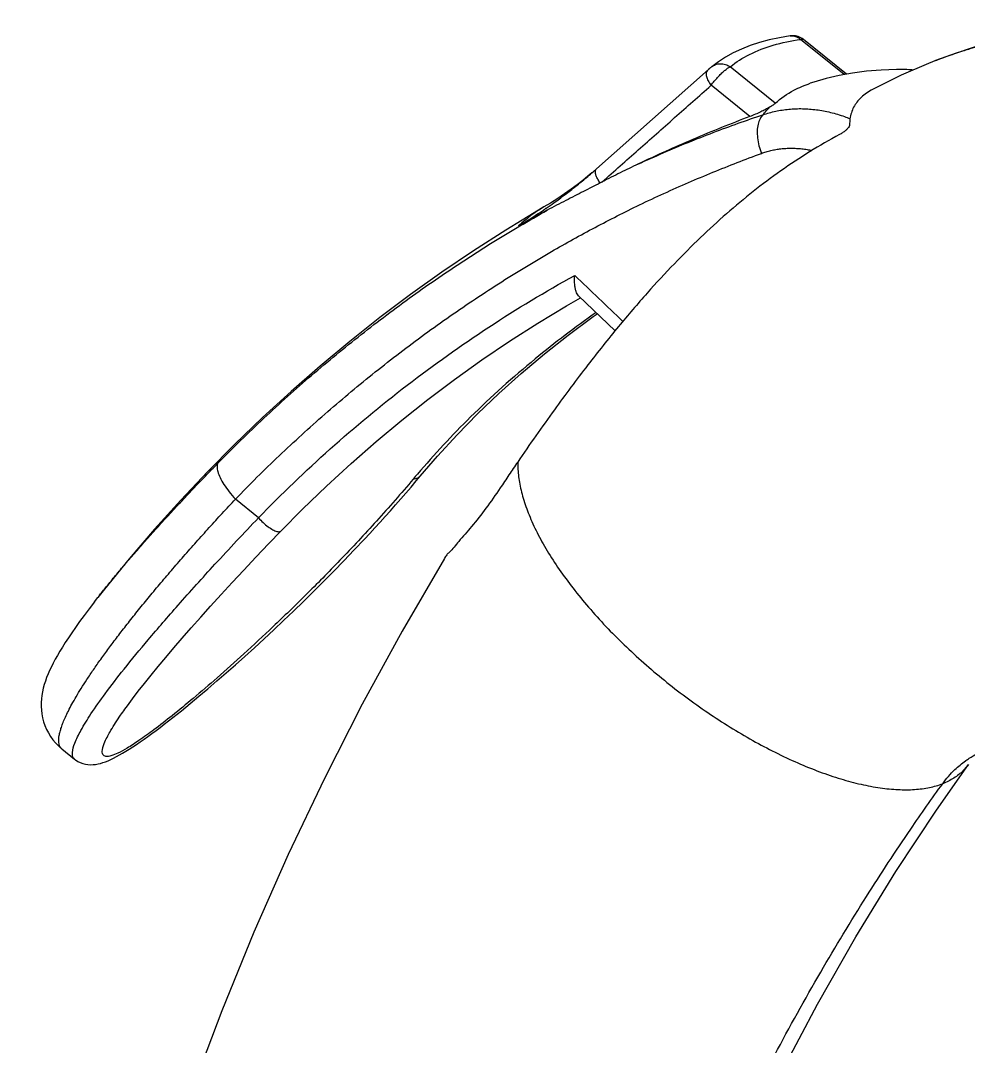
# Model space of a CAD drawing. Extents: x 3703 to 4123, y 991 to 1288.
# Drawn here: x 4012.89 to 4054.28, y 1143.98 to 1188.77 of the extents above; entities that cross this region are included whole.
import ezdxf

# ---------------------------------------------------------------- set-up
doc = ezdxf.new("R2010")
doc.units = 0
doc.header["$LTSCALE"] = 7
doc.header["$MEASUREMENT"] = 0
doc.layers.get('0').update_dxf_attribs({"color": 2, "linetype": 'CONTINUOUS'})

msp = doc.modelspace()

# ---------------------------------------------------------------- linework, layer by layer
at = {"color": 7, "linetype": 'Continuous'}
for p, q in [((4046.496, 1188.093), (4046.497, 1188.093)), ((4048.844, 1186.402), (4046.944, 1187.938)), ((4048.951, 1186.421), (4047.079, 1187.936)), ((4053.487, 1187.259), (4052.84, 1187.018)), ((4052.84, 1187.018), (4052.875, 1187.031)), ((4042.93, 1186.629), (4038.035, 1182.294)), ((4042.977, 1186.67), (4042.93, 1186.629)), ((4043.004, 1186.694), (4042.977, 1186.67)), ((4045.842, 1185.151), (4043.87, 1186.746)), ((4051.351, 1186.627), (4051.348, 1186.627)), ((4044.725, 1184.573), (4043.038, 1185.937)), ((4035.741, 1180.627), (4035.503, 1180.487)), ((4036.719, 1176.308), (4037.336, 1176.663)), ((4037.25, 1176.745), (4038.845, 1175.222)), ((4029.938, 1168.401), (4030.162, 1168.665)), ((4030.162, 1168.665), (4030.332, 1168.868)), ((4023.274, 1167.056), (4022.267, 1167.87)), ((4027.457, 1165.652), (4027.907, 1166.13)), ((4027.008, 1165.183), (4027.457, 1165.652)), ((4026.562, 1164.725), (4027.008, 1165.183)), ((4026.118, 1164.276), (4026.562, 1164.725)), ((4025.677, 1163.836), (4026.118, 1164.276)), ((4025.239, 1163.405), (4025.677, 1163.836)), ((4016.118, 1163.394), (4016.258, 1163.574)), ((4024.804, 1162.983), (4025.239, 1163.405)), ((4024.372, 1162.57), (4024.804, 1162.983)), ((4023.944, 1162.166), (4024.372, 1162.57)), ((4023.519, 1161.771), (4023.944, 1162.166)), ((4022.683, 1161.009), (4023.099, 1161.385)), ((4023.099, 1161.385), (4023.519, 1161.771)), ((4022.272, 1160.641), (4022.683, 1161.009)), ((4021.866, 1160.283), (4022.272, 1160.641)), ((4021.465, 1159.934), (4021.866, 1160.283)), ((4020.677, 1159.265), (4021.069, 1159.595)), ((4021.069, 1159.595), (4021.465, 1159.934)), ((4017.442, 1158.703), (4017.451, 1158.715)), ((4014.688, 1156.974), (4015.244, 1156.524)), ((4052.874, 1154.298), (4054.274, 1156.289)), ((4054.275, 1156.291), (4054.274, 1156.289))]:
    msp.add_line(p, q, dxfattribs=at)
for points in [[(4071.57, 1187.599), (4070.473, 1187.847), (4069.053, 1188.13), (4067.646, 1188.365), (4066.246, 1188.549), (4064.856, 1188.679), (4063.484, 1188.752), (4062.131, 1188.766), (4060.798, 1188.72), (4059.493, 1188.614), (4058.216, 1188.45), (4056.971, 1188.229), (4055.766, 1187.954), (4054.606, 1187.629), (4053.487, 1187.259)], [(4046.496, 1188.093), (4046.027, 1188.017), (4045.578, 1187.921), (4045.152, 1187.807), (4044.746, 1187.673), (4044.362, 1187.521), (4044.001, 1187.352), (4043.666, 1187.166), (4043.354, 1186.963), (4043.065, 1186.745)], [(4046.962, 1188.013), (4046.904, 1188.041), (4046.844, 1188.063), (4046.784, 1188.08), (4046.724, 1188.092), (4046.665, 1188.099), (4046.607, 1188.101), (4046.551, 1188.099), (4046.497, 1188.093)], [(4047.079, 1187.935), (4047.02, 1187.979), (4046.962, 1188.013)], [(4052.875, 1187.031), (4052.532, 1186.896), (4051.33, 1186.374), (4050.09, 1185.758)], [(4043.066, 1186.746), (4043.058, 1186.74), (4043.049, 1186.732), (4043.039, 1186.723), (4043.028, 1186.714), (4043.004, 1186.694)], [(4049.214, 1186.469), (4048.631, 1186.363), (4048.065, 1186.231), (4047.52, 1186.073), (4047.368, 1186.024)], [(4051.348, 1186.627), (4051.134, 1186.625), (4050.457, 1186.601), (4049.819, 1186.548), (4049.214, 1186.469)], [(4051.856, 1186.602), (4051.686, 1186.617), (4051.351, 1186.627)], [(4037.83, 1182.115), (4037.663, 1181.972), (4037.435, 1181.786), (4037.189, 1181.595), (4036.925, 1181.399), (4036.642, 1181.199), (4036.341, 1180.998), (4036.021, 1180.795), (4035.741, 1180.627)], [(4035.503, 1180.487), (4034.076, 1179.619), (4032.669, 1178.716), (4031.283, 1177.778), (4029.919, 1176.805), (4028.578, 1175.797), (4027.26, 1174.756), (4025.966, 1173.681), (4024.697, 1172.574), (4023.453, 1171.434), (4022.235, 1170.263)], [(4024.255, 1166.479), (4025.202, 1167.436), (4026.247, 1168.445), (4027.318, 1169.429), (4028.413, 1170.387), (4029.532, 1171.319), (4030.675, 1172.224), (4031.84, 1173.1), (4033.028, 1173.948), (4034.238, 1174.766), (4035.468, 1175.553), (4036.719, 1176.308)], [(4030.332, 1168.868), (4031.094, 1169.753), (4031.949, 1170.683), (4032.843, 1171.595), (4033.776, 1172.487), (4034.747, 1173.358), (4035.757, 1174.208), (4036.803, 1175.036), (4037.887, 1175.841), (4038.066, 1175.966)], [(4022.235, 1170.263), (4021.044, 1169.06), (4019.879, 1167.827), (4018.743, 1166.564), (4017.635, 1165.271), (4016.556, 1163.949), (4016.258, 1163.574)], [(4027.907, 1166.13), (4028.133, 1166.372), (4028.359, 1166.617), (4028.585, 1166.865), (4028.811, 1167.115), (4029.037, 1167.368), (4029.263, 1167.623), (4029.488, 1167.88), (4029.714, 1168.139), (4029.938, 1168.401)], [(4017.443, 1158.704), (4017.553, 1158.856), (4017.779, 1159.161), (4018.027, 1159.486), (4018.296, 1159.828), (4018.587, 1160.189), (4018.897, 1160.567), (4019.228, 1160.962), (4019.578, 1161.374), (4019.949, 1161.804), (4020.341, 1162.251), (4020.753, 1162.716), (4021.188, 1163.2), (4021.646, 1163.704), (4022.127, 1164.228), (4022.633, 1164.773), (4023.167, 1165.341), (4023.727, 1165.93), (4024.255, 1166.479)], [(4031.403, 1165.28), (4029.548, 1162.103), (4027.809, 1158.918), (4026.155, 1155.676), (4024.575, 1152.354), (4023.077, 1148.962), (4021.676, 1145.532), (4020.372, 1142.066), (4019.172, 1138.581), (4018.08, 1135.094), (4017.091, 1131.592), (4016.209, 1128.09), (4015.434, 1124.599), (4014.762, 1121.101), (4014.194, 1117.601), (4013.729, 1114.111), (4013.366, 1110.619), (4013.105, 1107.13), (4012.946, 1103.653), (4012.887, 1100.18), (4012.928, 1096.713), (4013.07, 1093.259), (4013.25, 1090.566)], [(4016.118, 1163.394), (4015.878, 1163.082), (4015.66, 1162.792), (4015.465, 1162.525), (4015.287, 1162.275), (4015.124, 1162.04), (4014.976, 1161.821), (4014.84, 1161.614), (4014.716, 1161.417), (4014.602, 1161.231), (4014.498, 1161.052), (4014.402, 1160.881), (4014.314, 1160.716), (4014.233, 1160.555), (4014.158, 1160.397), (4014.09, 1160.242), (4014.028, 1160.087), (4013.972, 1159.932), (4013.923, 1159.775), (4013.88, 1159.619), (4013.846, 1159.464), (4013.819, 1159.307), (4013.8, 1159.149), (4013.791, 1158.989), (4013.79, 1158.827), (4013.799, 1158.662), (4013.82, 1158.493), (4013.853, 1158.322), (4013.897, 1158.153), (4013.954, 1157.987), (4014.024, 1157.823), (4014.105, 1157.665), (4014.197, 1157.513), (4014.301, 1157.369), (4014.415, 1157.232), (4014.539, 1157.105), (4014.672, 1156.987), (4014.688, 1156.974)], [(4015.244, 1156.524), (4015.294, 1156.486), (4015.393, 1156.423), (4015.497, 1156.372), (4015.607, 1156.331), (4015.718, 1156.303), (4015.83, 1156.286), (4015.943, 1156.28), (4016.054, 1156.283), (4016.162, 1156.294), (4016.27, 1156.313), (4016.377, 1156.338), (4016.487, 1156.371), (4016.598, 1156.41), (4016.712, 1156.455), (4016.83, 1156.507), (4016.952, 1156.566), (4017.078, 1156.631), (4017.209, 1156.703), (4017.346, 1156.781), (4017.488, 1156.867), (4017.636, 1156.959), (4017.789, 1157.058), (4017.947, 1157.163), (4018.11, 1157.274), (4018.278, 1157.391), (4018.449, 1157.514), (4018.624, 1157.641), (4018.802, 1157.773), (4018.982, 1157.908), (4019.164, 1158.047), (4019.349, 1158.19), (4019.534, 1158.335), (4019.721, 1158.484), (4019.91, 1158.635), (4020.1, 1158.788), (4020.291, 1158.945), (4020.677, 1159.265)], [(4034.881, 1091.363), (4034.77, 1094.295), (4034.751, 1097.524), (4034.839, 1100.766), (4035.035, 1104.009), (4035.341, 1107.253), (4035.757, 1110.508), (4036.283, 1113.761), (4036.919, 1117.01), (4037.669, 1120.271), (4038.534, 1123.531), (4039.51, 1126.78), (4040.605, 1130.037), (4041.818, 1133.286), (4043.139, 1136.504), (4044.567, 1139.687), (4046.084, 1142.796), (4047.68, 1145.819), (4049.361, 1148.77), (4051.107, 1151.618), (4052.874, 1154.298)]]:
    msp.add_lwpolyline(points, dxfattribs=at)
for points, start_tangent, end_tangent in [([(4053.841, 1187.379), (4054.349, 1187.541), (4056.4, 1188.06), (4058.482, 1188.377), (4060.603, 1188.505), (4064.987, 1188.242), (4067.264, 1187.877), (4069.607, 1187.371)], (0.948701, 0.316175), (0.97228, -0.233818)), ([(4043.87, 1186.746), (4044.714, 1187.287), (4045.743, 1187.686), (4046.944, 1187.938)], (0.77512, 0.631814), (0.990538, 0.137239)), ([(4046.497, 1188.093), (4046.578, 1188.097), (4046.771, 1188.054), (4046.944, 1187.938)], (0.990697, 0.136087), (0.730854, -0.682533)), ([(4046.944, 1187.938), (4047.036, 1187.952), (4047.076, 1187.936)], (0.950494, 0.310742), (0.82455, -0.56579)), ([(4047.076, 1187.936), (4047.079, 1187.935)], (0.82455, -0.56579), (0.802732, -0.59634)), ([(4052.925, 1187.051), (4053.67, 1187.321)], (0.933593, 0.358335), (0.946018, 0.324114)), ([(4053.67, 1187.321), (4053.841, 1187.379)], (0.946018, 0.324114), (0.948701, 0.316175)), ([(4043.066, 1186.746), (4043.229, 1186.84), (4043.442, 1186.881), (4043.663, 1186.849), (4043.87, 1186.746)], (0.776101, 0.630608), (0.817118, -0.576471)), ([(4052.875, 1187.031), (4052.925, 1187.051)], (0.932705, 0.360641), (0.933593, 0.358335)), ([(4042.866, 1186.573), (4042.819, 1186.476), (4042.833, 1186.324), (4042.909, 1186.137), (4043.038, 1185.937)], (-0.746167, -0.665759), (0.604442, -0.796649)), ([(4043.038, 1185.937), (4043.173, 1186.111), (4043.322, 1186.283), (4043.476, 1186.442), (4043.624, 1186.577), (4043.758, 1186.681), (4043.87, 1186.746)], (0.588973, 0.808152), (0.909942, 0.414736)), ([(4051.856, 1186.602), (4051.742, 1186.612), (4051.438, 1186.626), (4051.351, 1186.627)], (-0.995484, 0.094934), (-1, 0.000162)), ([(4045.842, 1185.151), (4046.652, 1185.72), (4047.368, 1186.024)], (0.730656, 0.682746), (0.948038, 0.318159)), ([(4038.281, 1181.722), (4039.859, 1183.122), (4041.444, 1184.525), (4043.038, 1185.937)], (0.748588, 0.663035), (0.748598, 0.663025)), ([(4050.09, 1185.758), (4049.825, 1185.597), (4049.592, 1185.409), (4049.404, 1185.203), (4049.261, 1184.978), (4049.161, 1184.737), (4049.102, 1184.481), (4049.085, 1184.212)], (-0.883609, -0.468226), (0.01306, -0.999915)), ([(4045.842, 1185.151), (4045.744, 1185.076), (4045.594, 1184.982)], (-0.730656, -0.682746), (-0.861907, -0.507066)), ([(4039.846, 1182.496), (4040.945, 1182.986), (4042.042, 1183.447), (4043.134, 1183.878), (4044.221, 1184.279), (4045.303, 1184.65)], (0.908717, 0.417412), (0.949419, 0.314013)), ([(4045.594, 1184.982), (4045.413, 1184.881), (4045.206, 1184.778), (4044.972, 1184.672), (4044.725, 1184.573)], (-0.861883, -0.507107), (-0.935511, -0.353298)), ([(4045.303, 1184.65), (4045.174, 1184.477), (4045.089, 1184.242), (4045.052, 1183.957), (4045.066, 1183.638), (4045.128, 1183.302), (4045.237, 1182.965)], (-0.729585, -0.68389), (0.365687, -0.930738)), ([(4045.303, 1184.65), (4045.443, 1184.82), (4045.594, 1184.982)], (0.612389, 0.790556), (0.70476, 0.709446)), ([(4045.303, 1184.65), (4045.577, 1184.736), (4045.858, 1184.805), (4046.144, 1184.858), (4046.435, 1184.894), (4046.731, 1184.914), (4047.031, 1184.917), (4047.333, 1184.902), (4047.638, 1184.871), (4047.944, 1184.822), (4048.251, 1184.756), (4048.558, 1184.673), (4048.864, 1184.574), (4049.103, 1184.484)], (0.945401, 0.32591), (0.928689, -0.370858)), ([(4044.725, 1184.573), (4042.264, 1183.585), (4039.846, 1182.496)], (-0.935511, -0.353298), (-0.903097, -0.429437)), ([(4049.085, 1184.212), (4049.064, 1184.141), (4049, 1184.053), (4048.902, 1183.959), (4048.779, 1183.867), (4048.643, 1183.786)], (0.01306, -0.999915), (-0.882966, -0.469437)), ([(4048.643, 1183.786), (4047.341, 1183.037), (4046.083, 1182.204), (4044.874, 1181.299), (4043.713, 1180.331), (4042.579, 1179.292), (4041.435, 1178.15), (4040.25, 1176.869), (4038.998, 1175.41), (4037.655, 1173.728), (4036.195, 1171.774), (4034.593, 1169.492)], (-0.882966, -0.469437), (-0.564061, -0.825733)), ([(4039.912, 1180.718), (4040.981, 1181.218), (4042.05, 1181.692), (4043.115, 1182.141), (4044.178, 1182.565), (4045.237, 1182.965)], (0.901184, 0.433437), (0.93831, 0.345796)), ([(4045.237, 1182.965), (4045.44, 1183.033), (4045.65, 1183.09), (4045.864, 1183.134), (4046.083, 1183.166), (4046.306, 1183.186), (4046.534, 1183.192), (4046.764, 1183.186), (4046.997, 1183.166), (4047.232, 1183.133), (4047.435, 1183.094)], (0.938313, 0.345788), (0.977454, -0.21115)), ([(4039.846, 1182.496), (4039.072, 1182.12), (4038.281, 1181.722)], (-0.903097, -0.429437), (-0.889101, -0.45771)), ([(4035.843, 1180.578), (4036.174, 1180.81), (4036.66, 1181.168), (4037.132, 1181.535), (4037.591, 1181.911), (4037.83, 1182.115)], (0.823699, 0.567028), (0.756423, 0.654082)), ([(4037.83, 1182.115), (4038.037, 1182.296)], (0.756423, 0.654082), (0.748632, 0.662985)), ([(4038.194, 1181.675), (4038.091, 1181.835), (4038.021, 1181.985), (4037.988, 1182.118), (4037.993, 1182.224), (4038.035, 1182.294)], (-0.594026, 0.804445), (0.747074, 0.664741)), ([(4038.194, 1181.675), (4037.466, 1181.302), (4036.697, 1180.909), (4035.884, 1180.485)], (-0.889115, -0.457684), (-0.882526, -0.470263)), ([(4038.281, 1181.722), (4038.255, 1181.707), (4038.225, 1181.691), (4038.194, 1181.675)], (-0.88905, -0.457809), (-0.889114, -0.457686)), ([(4035.741, 1180.627), (4035.231, 1180.291), (4034.635, 1179.802)], (-0.862917, -0.505346), (-0.738593, -0.674152)), ([(4036.069, 1178.68), (4037.016, 1179.216), (4037.973, 1179.735), (4038.938, 1180.235), (4039.912, 1180.718)], (0.865764, 0.500453), (0.900307, 0.435256)), ([(4034.635, 1179.802), (4035.162, 1180.127), (4035.675, 1180.463), (4035.828, 1180.568)], (0.858525, 0.512772), (0.824162, 0.566354)), ([(4035.884, 1180.485), (4035.265, 1180.151), (4034.635, 1179.802)], (-0.882524, -0.470267), (-0.871856, -0.489763)), ([(4034.678, 1179.794), (4035.884, 1180.485)], (0.861831, 0.507196), (0.873536, 0.486759)), ([(4035.828, 1180.568), (4035.843, 1180.578)], (0.824162, 0.566354), (0.823699, 0.567028)), ([(4021.506, 1169.442), (4022.496, 1170.431), (4023.509, 1171.4), (4024.542, 1172.348), (4025.596, 1173.275), (4026.67, 1174.178), (4027.762, 1175.058), (4028.873, 1175.914), (4030.002, 1176.744), (4031.147, 1177.548), (4032.309, 1178.325), (4033.486, 1179.074), (4034.649, 1179.777)], (0.700136, 0.714009), (0.861547, 0.507678)), ([(4034.649, 1179.777), (4034.678, 1179.794)], (0.861547, 0.507678), (0.861831, 0.507196)), ([(4022.267, 1167.87), (4023.211, 1168.825), (4024.177, 1169.762), (4025.163, 1170.681), (4026.171, 1171.58), (4027.198, 1172.46), (4028.245, 1173.319), (4029.311, 1174.156), (4030.395, 1174.971), (4031.497, 1175.762), (4032.616, 1176.529), (4033.751, 1177.272), (4034.902, 1177.989), (4036.069, 1178.68)], (0.695681, 0.718351), (0.866121, 0.499835)), ([(4023.274, 1167.056), (4026.407, 1170.062), (4029.768, 1172.847), (4033.334, 1175.381), (4037.083, 1177.636)], (0.695953, 0.718087), (0.876341, 0.481691)), ([(4037.25, 1176.745), (4037.189, 1176.829), (4037.142, 1176.943), (4037.106, 1177.089), (4037.084, 1177.262), (4037.077, 1177.45), (4037.083, 1177.636)], (-0.728238, 0.685324), (0.066552, 0.997783)), ([(4039.184, 1175.631), (4037.083, 1177.636)], (-0.723357, 0.690475), (-0.723405, 0.690424)), ([(4038.014, 1176.017), (4035.358, 1173.994), (4032.54, 1171.459), (4030.217, 1168.967)], (-0.817158, -0.576413), (-0.649274, -0.760555)), ([(4016.258, 1163.574), (4016.596, 1163.998), (4016.987, 1164.475), (4017.408, 1164.977), (4017.857, 1165.5), (4018.331, 1166.04), (4018.826, 1166.595), (4019.341, 1167.161), (4019.87, 1167.732), (4020.41, 1168.306), (4020.957, 1168.877), (4021.506, 1169.442)], (0.617966, 0.786205), (0.700136, 0.714009)), ([(4021.506, 1169.442), (4021.466, 1169.287), (4021.498, 1169.074), (4021.6, 1168.814), (4021.767, 1168.518), (4021.993, 1168.198), (4022.267, 1167.87)], (-0.519922, -0.854214), (0.668564, -0.743655)), ([(4034.593, 1169.492), (4034.214, 1168.934), (4033.83, 1168.359)], (-0.563989, -0.825782), (-0.55305, -0.833148)), ([(4034.599, 1169.502), (4034.599, 1169.251), (4034.668, 1168.606), (4034.833, 1167.914), (4035.091, 1167.181), (4035.441, 1166.414), (4035.881, 1165.62), (4036.406, 1164.806), (4037.011, 1163.982), (4037.688, 1163.154), (4039.237, 1161.519), (4040.996, 1159.966), (4042.895, 1158.553), (4044.862, 1157.334), (4046.822, 1156.358), (4047.777, 1155.972), (4048.701, 1155.659), (4049.586, 1155.424), (4050.424, 1155.268), (4051.206, 1155.193), (4051.925, 1155.198), (4052.576, 1155.284), (4053.15, 1155.451)], (-0.035203, -0.99938), (0.932339, 0.361586)), ([(4030.217, 1168.967), (4030.031, 1168.747)], (-0.649274, -0.760555), (-0.643489, -0.765455)), ([(4030.031, 1168.747), (4028.431, 1166.917), (4026.83, 1165.201), (4025.32, 1163.667), (4023.92, 1162.309), (4022.639, 1161.115), (4021.475, 1160.073), (4020.426, 1159.172), (4019.504, 1158.416), (4018.711, 1157.803), (4018.055, 1157.332), (4017.538, 1156.999), (4017.139, 1156.783), (4016.836, 1156.666), (4016.616, 1156.642), (4016.485, 1156.724), (4016.463, 1156.932), (4016.574, 1157.281), (4016.834, 1157.78), (4017.256, 1158.438), (4017.442, 1158.703)], (-0.643479, -0.765464), (0.58122, 0.813747)), ([(4030.332, 1168.868), (4030.221, 1168.785), (4030.031, 1168.747)], (-0.646389, -0.763008), (-0.99999, -0.004543)), ([(4033.83, 1168.359), (4033.208, 1167.475), (4032.578, 1166.675), (4032.02, 1166.023), (4031.605, 1165.547), (4031.495, 1165.439)], (-0.55305, -0.833148), (-0.673067, -0.739582)), ([(4014.688, 1156.974), (4014.679, 1156.981), (4014.63, 1157.036), (4014.593, 1157.106), (4014.567, 1157.191), (4014.555, 1157.294), (4014.558, 1157.416), (4014.576, 1157.558), (4014.613, 1157.721), (4014.669, 1157.907), (4014.746, 1158.118), (4014.848, 1158.356), (4014.975, 1158.622), (4015.13, 1158.919), (4015.317, 1159.247), (4015.535, 1159.608), (4015.786, 1160.001), (4016.071, 1160.425), (4016.389, 1160.878), (4016.74, 1161.361), (4017.124, 1161.872), (4017.539, 1162.409), (4017.984, 1162.968), (4018.456, 1163.548), (4018.953, 1164.145), (4019.472, 1164.755), (4020.009, 1165.375), (4020.561, 1166), (4021.124, 1166.628), (4021.694, 1167.252), (4022.267, 1167.87)], (-0.777771, 0.628548), (0.683072, 0.730351)), ([(4015.246, 1156.526), (4015.203, 1156.568), (4015.153, 1156.815), (4015.255, 1157.216), (4015.522, 1157.774), (4015.961, 1158.493), (4016.583, 1159.378), (4017.407, 1160.447), (4018.457, 1161.725), (4019.766, 1163.241), (4021.376, 1165.028), (4023.274, 1167.056)], (-0.802153, 0.597118), (0.690608, 0.723229)), ([(4023.274, 1167.056), (4023.479, 1166.849), (4023.697, 1166.67), (4023.906, 1166.536), (4024.084, 1166.461), (4024.212, 1166.454), (4024.254, 1166.481)], (0.66732, -0.744771), (0.717004, 0.697069)), ([(4031.495, 1165.439), (4031.396, 1165.283)], (-0.673067, -0.739582), (-0.348855, -0.937177)), ([(4054.164, 1156.462), (4054.308, 1156.56), (4054.999, 1156.922)], (0.815007, 0.579451), (0.925273, 0.379303)), ([(4053.15, 1155.451), (4053.682, 1156.063), (4054.15, 1156.452)], (0.585814, 0.810446), (0.812643, 0.582762)), ([(4054.15, 1156.452), (4054.164, 1156.462)], (0.812643, 0.582762), (0.815007, 0.579451)), ([(4054.274, 1156.289), (4054.045, 1156.02), (4053.64, 1155.697), (4053.15, 1155.451)], (-0.587, -0.809587), (-0.932339, -0.361586)), ([(4033.727, 1090.44), (4033.738, 1101.208), (4034.85, 1111.331), (4037.16, 1121.891), (4040.296, 1131.455), (4043.953, 1139.931), (4047.825, 1147.227), (4049.823, 1150.524), (4051.754, 1153.464), (4053.15, 1155.451)], (-0.055116, 0.99848), (0.585814, 0.810446))]:
    msp.add_spline(points, degree=3, dxfattribs=dict(at, start_tangent=start_tangent, end_tangent=end_tangent))

doc.saveas('drawing.dxf')
